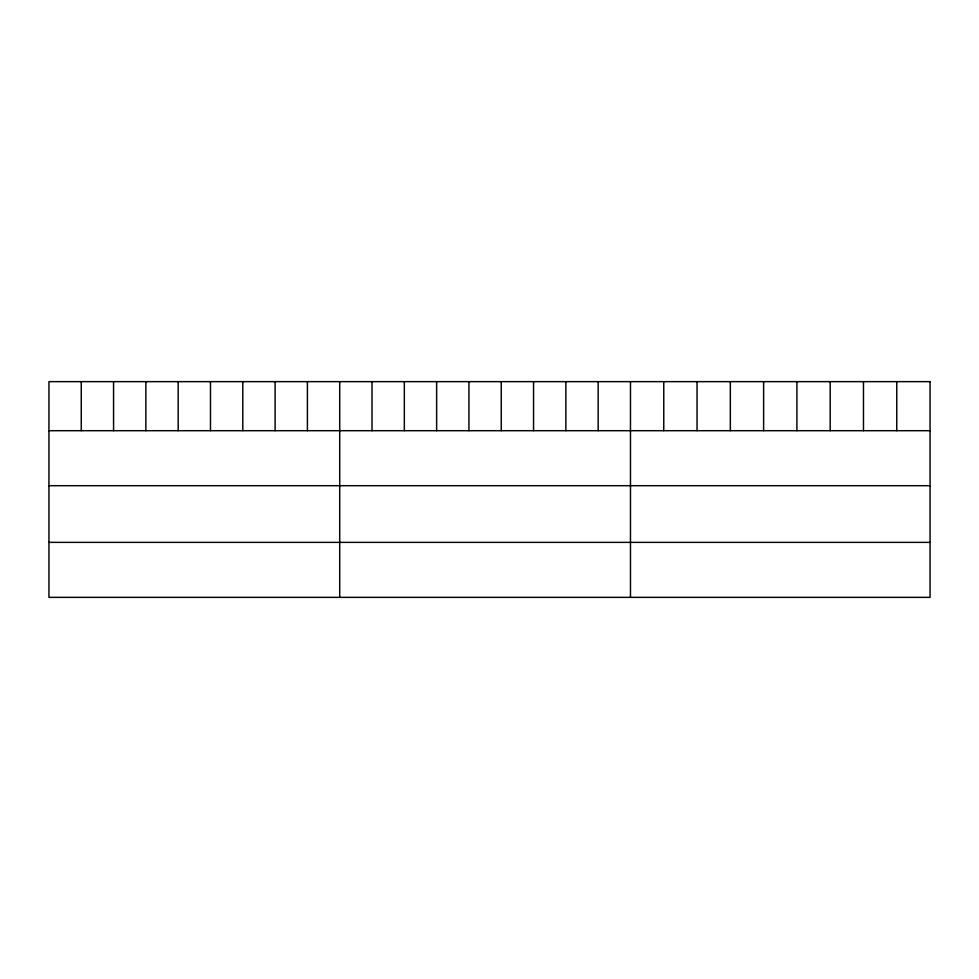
<?xml version="1.0" encoding="UTF-8"?>
<svg xmlns="http://www.w3.org/2000/svg" width="979" height="979" viewBox="0 0 979 979"><rect width="100%" height="100%" fill="white"/><g stroke="black" fill="none" stroke-linecap="round" stroke-linejoin="round"><path stroke-width="1.47" d="M48.95 430.699L930.05 430.699M48.95 485.694L930.05 485.694M48.95 542.366L930.05 542.366M896.764 381.639L896.764 430.699M863.478 381.639L863.478 430.699M830.192 381.639L830.192 430.699M796.906 381.639L796.906 430.699M763.62 381.639L763.62 430.699M730.334 381.639L730.334 430.699M697.048 381.639L697.048 430.699M663.762 381.639L663.762 430.699M630.476 381.639L630.476 597.361M598.169 381.639L598.169 430.699M565.862 381.639L565.862 430.699M533.555 381.639L533.555 430.699M501.248 381.639L501.248 430.699M468.941 381.639L468.941 430.699M436.634 381.639L436.634 430.699M404.327 381.639L404.327 430.699M372.02 381.639L372.02 430.699M339.713 381.639L339.713 597.361M307.406 381.639L307.406 430.699M275.099 381.639L275.099 430.699M242.792 381.639L242.792 430.699M210.485 381.639L210.485 430.699M178.178 381.639L178.178 430.699M145.871 381.639L145.871 430.699M113.564 381.639L113.564 430.699M81.257 381.639L81.257 430.699M930.05 381.639L48.95 381.639L48.95 597.361L930.05 597.361L930.05 381.639"/></g></svg>
